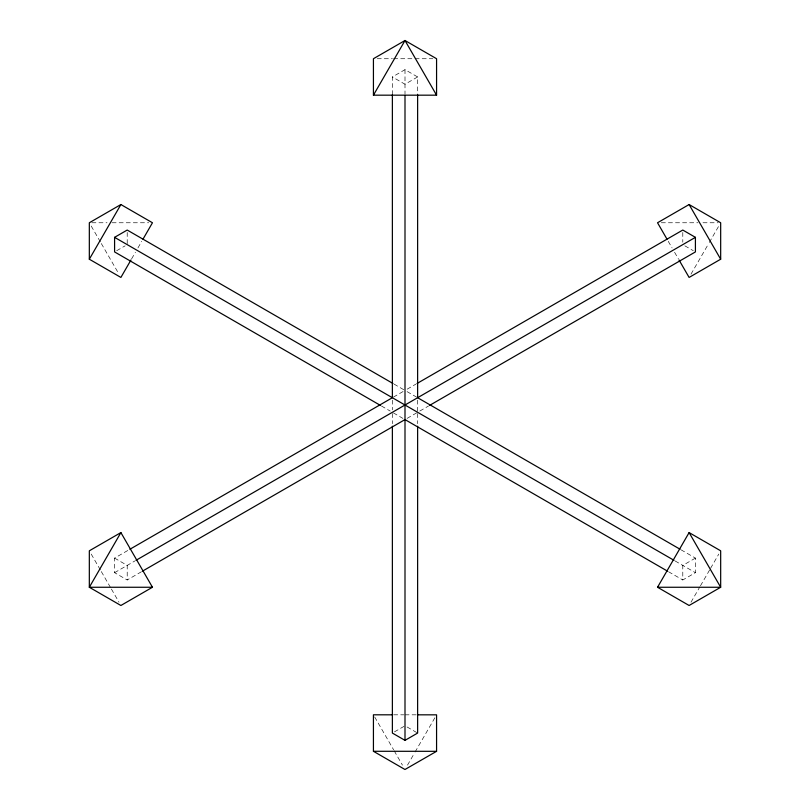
<?xml version="1.0" encoding="UTF-8"?>
<svg xmlns="http://www.w3.org/2000/svg" width="810" height="810" viewBox="0 0 810 810"><rect width="100%" height="100%" fill="white"/><g stroke="black" fill="none" stroke-linecap="round" stroke-linejoin="round"><path stroke-width="0.61" stroke-dasharray="4.05 3.04" d="M131.625 258.846L135.412 252.285M137.943 247.911L141.73 241.35M691.001 274.155L708.679 243.537M709.307 242.443L718.784 226.041M407.501 765.126L414.457 753.097M415.084 752.004L435.304 717.022M691.001 602.205L699.84 586.896M700.468 585.802L709.945 569.4M710.572 568.306L718.784 554.091M392.374 94.628L392.374 76.95L405 69.66L417.626 76.95L417.626 94.628M116.68 250.705L125.105 245.845M417.626 76.95L405 84.24L392.374 76.95M141.426 571.769L127.21 579.97L114.585 572.68L114.585 558.1L128.8 549.899M393.427 397.113L403.947 391.038M407.187 389.164L415.935 384.112M114.585 572.68L134.865 560.976M407.106 418.375L416.573 412.908M419.813 411.034L428.561 405.982M394.48 731.855L403.947 726.388M695.415 558.1L682.789 565.39L682.789 579.97L695.415 572.68L695.415 558.1L681.2 549.899M377.217 58.725L392.374 58.725M393.64 58.725L413.839 58.725M415.105 58.725L432.783 58.725M91.854 222.76L107.001 222.76M112.053 222.76L148.675 222.76M661.324 222.76L697.947 222.76M702.999 222.76L718.146 222.76M393.64 714.815L403.734 714.825M405 714.825L416.36 714.825M684.895 245.845L693.319 250.705M394.065 384.112L403.906 389.802M407.106 391.645L416.573 397.113M675.135 560.976L695.415 572.68M381.439 405.982L390.187 411.034M393.427 412.908L402.894 418.375M668.574 571.769L682.789 579.97M114.585 558.1L127.21 565.39L127.21 579.97M407.106 726.995L417.626 733.07M668.27 241.35L672.057 247.911M674.588 252.285L678.375 258.846M91.216 226.041L100.693 242.443M101.321 243.537L118.999 274.155M91.216 554.091L100.693 570.493M101.321 571.587L110.788 587.989M111.426 589.083L118.999 602.205M374.696 716.992L393.619 749.807M394.247 750.9L402.449 765.126M682.789 232.48L682.789 242.2M417.626 400.15L417.626 412.3M417.626 413.566L417.626 423.671M405 69.66L405 94.345M392.374 400.15L392.374 409.87M392.374 413.566L392.374 423.671M127.21 232.48L127.21 244.63"/><path stroke-width="1.21" d="M417.626 714.825L436.57 714.835L436.57 751.315L404.97 769.5L373.43 751.285L373.43 714.805L392.374 714.815M130.997 259.939L120.892 277.435L89.323 259.21L120.892 204.535L152.462 222.76L142.995 239.163M120.892 532.585L89.323 587.26L120.892 605.485L152.462 587.26L120.892 532.585L89.323 550.81L89.323 587.26L152.462 587.26M373.43 95.175L405 40.5L436.57 58.725L436.57 95.175L373.43 95.175L373.43 58.725L405 40.5L436.57 95.175M657.538 587.26L689.107 532.585L720.677 550.81L720.677 587.26L689.107 605.485L657.538 587.26L720.677 587.26L689.107 532.585M120.892 204.535L89.323 222.76L89.323 259.21M380.346 405.354L114.585 251.92L114.585 237.34L127.21 230.05L392.971 383.484M679.003 259.939L689.107 277.435L720.677 259.21L720.677 222.76L689.107 204.535L657.538 222.76L667.005 239.163M129.894 549.261L392.374 397.72L392.374 94.628M417.028 383.484L682.789 230.05L695.415 237.34L695.415 251.92L429.654 405.354M135.958 560.338L695.415 237.34M142.519 571.131L405 419.59L667.481 571.131M392.374 426.192L392.374 733.07L405 740.36L417.626 733.07L417.626 426.192M373.43 751.285L436.57 751.315M680.106 549.261L417.626 397.72L417.626 94.628M114.585 237.34L674.042 560.338M689.107 204.535L720.677 259.21M405 95.61L405 740.36"/></g></svg>
